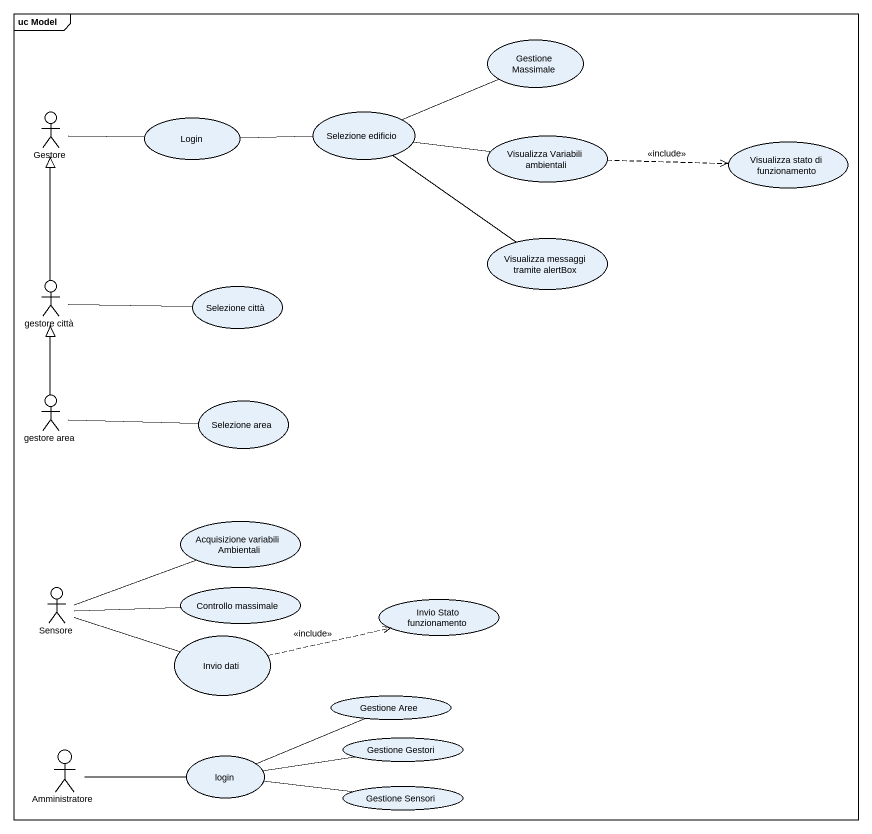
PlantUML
@startuml
mainframe uc Model
usecase "Gestione Massimale" as Gestione_Massimale
actor Gestore
usecase Login
usecase "Selezione edificio" as Selezione_edificio
usecase "Visualizza Variabili ambientali" as Visualizza_Variabili
usecase "Visualizza stato di funzionamento" as Visualizza_stato_di
usecase "Visualizza messaggi tramite alertBox" as Visualizza_messaggi_tramite
actor "gestore città" as gestore_città
usecase "Selezione città" as Selezione_città
actor "gestore area" as gestore_area
usecase "Selezione area" as Selezione_area
usecase "Acquisizione variabili Ambientali" as Acquisizione_variabili
actor Sensore
usecase "Controllo massimale" as Controllo_massimale
usecase "Invio Stato funzionamento" as Invio_Stato_funzionamento
usecase "Invio dati" as Invio_dati
usecase "Gestione Aree" as Gestione_Aree
actor Amministratore
usecase login
usecase "Gestione Gestori" as Gestione_Gestori
usecase "Gestione Sensori" as Gestione_Sensori
Gestore -right- Login
Login -right- Selezione_edificio
Selezione_edificio -right- Gestione_Massimale
Selezione_edificio -right- Visualizza_Variabili
Selezione_edificio -- Visualizza_messaggi_tramite
Visualizza_Variabili .right.> Visualizza_stato_di : <<include>>
gestore_città -up-|> Gestore
gestore_città -right- Selezione_città
gestore_area -up-|> gestore_città
gestore_area -right- Selezione_area
Sensore -right- Acquisizione_variabili
Sensore -right- Controllo_massimale
Sensore -right- Invio_dati
Invio_dati .right.> Invio_Stato_funzionamento : <<include>>
Amministratore -right- login
login -right- Gestione_Aree
login -right- Gestione_Gestori
login -right- Gestione_Sensori
@enduml
